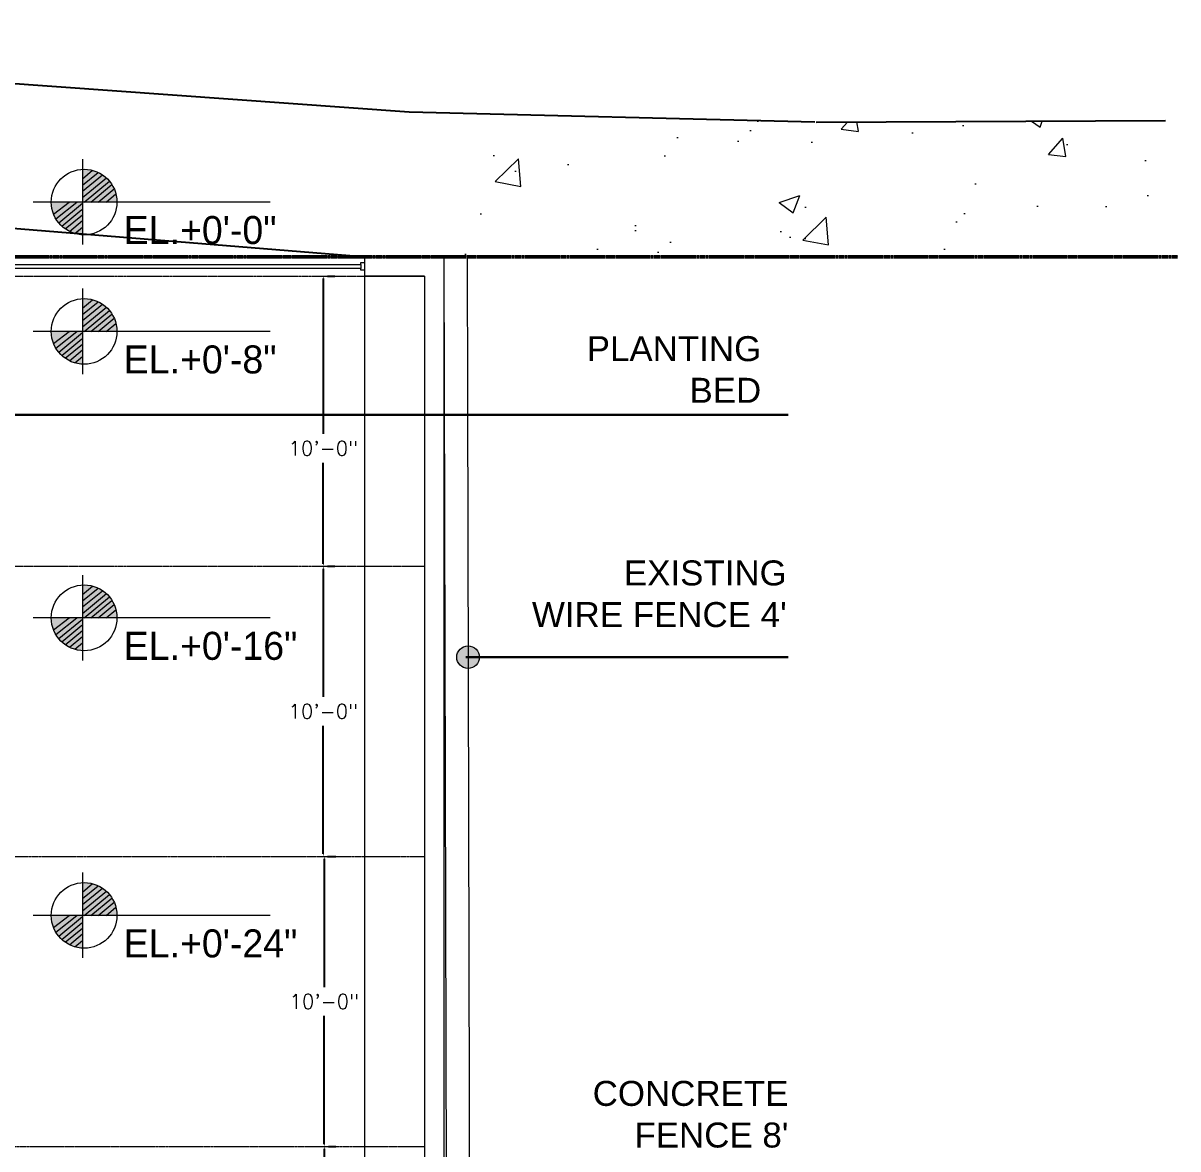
# Model space of a CAD drawing. Header units: inches. Extents: x 437 to 8681, y 26 to 3302.
# Drawn here: x 1949.4 to 2427.1, y 2381.2 to 2846.8 of the extents above; entities that cross this region are included whole.
import ezdxf

# ---------------------------------------------------------------- set-up
doc = ezdxf.new("R2010")
doc.units = ezdxf.units.IN
doc.header["$MEASUREMENT"] = 0
doc.linetypes.add('PHANTOM2', pattern=[1.25, 0.625, -0.125, 0.125, -0.125, 0.125, -0.125])
for name, color, linetype, lineweight in [('BOUNDARY', 150, 'Continuous', 53), ('FENCE', 1, 'FENCE_LINE', 9), ('HATCH', 254, 'Continuous', 0), ('PLANTA BLANCA', 7, 'Continuous', 0), ('R-W', 6, 'PHANTOM2', 50), ('TEXTURE', 8, 'Continuous', 0)]:
    doc.layers.add(name, color=color, linetype=linetype, lineweight=lineweight)
for name, color, linetype in [('DIMENSION', 1, 'Continuous'), ('SIDEWALK', 2, 'Continuous'), ('TEXT', 7, 'Continuous')]:
    doc.layers.add(name, color=color, linetype=linetype)
doc.styles.add('pierre', font='GOTHIC.TTF')
doc.styles.add('ROMANS', font='romans.shx')
doc.styles.get("Standard").update_dxf_attribs({"font": 'arial.ttf'})
doc.linetypes.add('FENCE_LINE', pattern='A,0.5,-0.1,["X",Standard,S=0.1,R=0,X=-0.1,Y=-0.05],-0.001', length=0.601)
doc.dimstyles.new('SMALLER DIM', dxfattribs={"dimscale": 64, "dimtxt": 0.09375, "dimasz": 0.015625, "dimexe": 0.075, "dimexo": 0.02625, "dimgap": 0.0375, "dimtad": 0, "dimtih": 1, "dimtoh": 1, "dimdec": 4, "dimzin": 3, "dimdsep": 46, "dimlunit": 4, "dimtxsty": 'ROMANS', "dimcen": 0.0375, "dimclrd": 256, "dimclre": 256, "dimclrt": 7, "dimadec": 0, "dimazin": 0, "dimtfac": 0.75, "dimtdec": 4, "dimtmove": 0, "dimatfit": 3, "dimfxl": 1, "dimfrac": 1, "dimtolj": 1, "dimtzin": 0, "dimlwd": -1, "dimlwe": -1, "dimarcsym": 1})

# ---------------------------------------------------------------- blocks, each defined once
blk = doc.blocks.new('*D64')
at = {"layer": 'DIMENSION', "transparency": 16777216}
for p, q in [((2073.57, 2621.19), (2073.57, 2568.16)), ((2075.25, 2622.19), (2078.37, 2622.19)), ((2073.57, 2503.19), (2073.57, 2556.22)), ((2075.25, 2502.19), (2078.37, 2502.19))]:
    blk.add_line(p, q, dxfattribs=at)
for points in [[(2073.41, 2621.19), (2073.74, 2621.19), (2073.57, 2622.19)], [(2073.41, 2503.19), (2073.74, 2503.19), (2073.57, 2502.19)]]:
    blk.add_solid(points, dxfattribs=at)
at = {"layer": 'DIMENSION', "color": 7, "transparency": 16777216, "insert": (2073.57, 2562.19), "char_height": 6, "attachment_point": 5, "style": 'ROMANS'}
blk.add_mtext('\\A1;10\'-0"', dxfattribs=at)
blk = doc.blocks.new('*D65')
at = {"layer": 'DIMENSION', "transparency": 16777216}
for p, q in [((2075.25, 2742.19), (2078.37, 2742.19)), ((2073.57, 2741.19), (2073.57, 2676.97)), ((2073.57, 2623.19), (2073.57, 2665.03)), ((2075.25, 2622.19), (2078.37, 2622.19))]:
    blk.add_line(p, q, dxfattribs=at)
for points in [[(2073.41, 2741.19), (2073.74, 2741.19), (2073.57, 2742.19)], [(2073.41, 2623.19), (2073.74, 2623.19), (2073.57, 2622.19)]]:
    blk.add_solid(points, dxfattribs=at)
at = {"layer": 'DIMENSION', "color": 7, "transparency": 16777216, "insert": (2073.57, 2671), "char_height": 6, "attachment_point": 5, "style": 'ROMANS'}
blk.add_mtext('\\A1;10\'-0"', dxfattribs=at)
blk = doc.blocks.new('*D82')
at = {"layer": 'DIMENSION', "transparency": 16777216}
for p, q in [((2073.98, 2501.19), (2073.98, 2448.16)), ((2075.25, 2502.19), (2078.78, 2502.19)), ((2073.98, 2383.19), (2073.98, 2436.22)), ((2075.66, 2382.19), (2078.78, 2382.19))]:
    blk.add_line(p, q, dxfattribs=at)
for points in [[(2073.82, 2501.19), (2074.15, 2501.19), (2073.98, 2502.19)], [(2073.82, 2383.19), (2074.15, 2383.19), (2073.98, 2382.19)]]:
    blk.add_solid(points, dxfattribs=at)
at = {"layer": 'DIMENSION', "color": 7, "transparency": 16777216, "insert": (2073.98, 2442.19), "char_height": 6, "attachment_point": 5, "style": 'ROMANS'}
blk.add_mtext('\\A1;10\'-0"', dxfattribs=at)
blk = doc.blocks.new('*D83')
at = {"layer": 'DIMENSION', "transparency": 16777216}
for p, q in [((2073.98, 2381.19), (2073.98, 2328.16)), ((2075.66, 2382.19), (2078.78, 2382.19)), ((2073.98, 2263.19), (2073.98, 2316.22)), ((2075.66, 2262.19), (2078.78, 2262.19))]:
    blk.add_line(p, q, dxfattribs=at)
for points in [[(2073.82, 2381.19), (2074.15, 2381.19), (2073.98, 2382.19)], [(2073.82, 2263.19), (2074.15, 2263.19), (2073.98, 2262.19)]]:
    blk.add_solid(points, dxfattribs=at)
at = {"layer": 'DIMENSION', "color": 7, "transparency": 16777216, "insert": (2073.98, 2322.19), "char_height": 6, "attachment_point": 5, "style": 'ROMANS'}
blk.add_mtext('\\A1;10\'-0"', dxfattribs=at)

msp = doc.modelspace()

# ---------------------------------------------------------------- hatches: boundary and pattern name
at = {"layer": 'HATCH'}
h = msp.add_hatch(dxfattribs=at)
h.set_pattern_fill('AR-CONC', color=256, scale=12, angle=-1.9162241, style=0)
h.set_pattern_definition([(48.0838, (-535.68, 293.624), (85.7713, -10.4041), [9, -99]), (353.0838, (-535.68, 293.62), (-13.6226, 90.7693), [7.2, -79.2]), (98.5352, (-528.53, 292.76), (72.1487, 80.3652), [7.6488, -84.137]), (44.268, (-534.88, 317.61), (127.3331, -24.1336), [13.5, -148.5]), (94.7194, (-524.27, 315.6), (116.0055, 113.0784), [11.4732, -126.2056]), (349.268, (-534.88, 317.61), (116.0054, 113.0785), [10.8, -118.8]), (19.0838, (-523.09, 311.21), (69.9732, -50.6824), [9, -99]), (324.0838, (-523.09, 311.21), (32.0912, 85.993), [7.2, -79.2]), (69.5352, (-517.255, 306.99), (102.0645, 35.3106), [7.6488, -84.137]), (35.5838, (-535.682, 293.624), (2.79413, 39.87613), [0, -78.24, 0, -80.4, 0, -79.5]), (5.5838, (-535.68, 293.624), (33.1333, 46.24735), [0, -45.84, 0, -76.44, 0, -30.3]), (325.5838, (-562.427, 294.518), (63.93237, -4.84708), [0, -30, 0, -93.6, 0, -124.2]), (315.5838, (-574.42, 294.92), (70.3449, 9.6658), [0, -39, 0, -62.16, 0, -88.2])])
h.paths.add_polyline_path([(754.49572, 2846.84473), (754.49572, 2786.83026), (1513.22379, 2770.16356), (1625.15055, 2787.67083), (1941.6816, 2762.13233), (1941.58643, 2762.36414), (1941.49122, 2762.59594), (1941.39596, 2762.82772), (1941.30065, 2763.05948), (1941.2053, 2763.29123), (1941.10991, 2763.52296), (1941.01447, 2763.75467), (1940.91899, 2763.98637), (1940.82347, 2764.21805), (1940.7279, 2764.44972), (1940.63228, 2764.68137), (1940.53663, 2764.913), (1940.44093, 2765.14462), (1940.34518, 2765.37623), (1940.2494, 2765.60782), (1940.15356, 2765.83939), (1940.05769, 2766.07095), (1939.96177, 2766.30249), (1939.86581, 2766.53402), (1939.76981, 2766.76554), (1939.67376, 2766.99704), (1939.57768, 2767.22852), (1939.48155, 2767.46), (1939.38537, 2767.69145), (1939.28916, 2767.9229), (1939.1929, 2768.15433), (1939.0966, 2768.38575), (1939.00026, 2768.61715), (1938.90387, 2768.84854), (1938.80745, 2769.07992), (1938.71098, 2769.31129), (1938.61447, 2769.54264), (1938.51792, 2769.77398), (1938.42133, 2770.00531), (1938.32469, 2770.23663), (1938.22802, 2770.46793), (1938.1313, 2770.69922), (1938.03455, 2770.9305), (1937.93775, 2771.16177), (1937.84091, 2771.39303), (1937.74404, 2771.62427), (1937.64712, 2771.85551), (1937.55016, 2772.08673), (1937.45316, 2772.31794), (1937.35612, 2772.54915), (1937.25904, 2772.78034), (1937.16192, 2773.01152), (1937.06476, 2773.24269), (1936.96756, 2773.47385), (1936.87032, 2773.705), (1936.77304, 2773.93614), (1936.67572, 2774.16727), (1936.57837, 2774.39839), (1936.48097, 2774.6295), (1936.38354, 2774.86061), (1936.28606, 2775.0917), (1936.18855, 2775.32278), (1936.091, 2775.55386), (1935.99341, 2775.78493), (1935.89578, 2776.01598), (1935.79811, 2776.24703), (1935.7004, 2776.47808), (1935.60266, 2776.70911), (1935.50488, 2776.94014), (1935.40706, 2777.17115), (1935.3092, 2777.40216), (1935.2113, 2777.63317), (1935.11337, 2777.86416), (1935.0154, 2778.09515), (1934.91739, 2778.32613), (1934.81934, 2778.55711), (1934.72126, 2778.78807), (1934.62314, 2779.01903), (1934.52498, 2779.24999), (1934.42679, 2779.48094), (1934.32856, 2779.71188), (1934.23029, 2779.94281), (1934.13199, 2780.17374), (1934.03364, 2780.40467), (1933.93527, 2780.63559), (1933.83685, 2780.8665), (1933.7384, 2781.09741), (1933.63992, 2781.32831), (1933.5414, 2781.55921), (1933.44284, 2781.7901), (1933.34425, 2782.02099), (1933.24562, 2782.25188), (1933.14695, 2782.48275), (1933.04825, 2782.71363), (1932.94952, 2782.9445), (1932.85075, 2783.17537), (1932.75194, 2783.40623), (1932.6531, 2783.63709), (1932.55423, 2783.86795), (1932.45532, 2784.0988), (1932.35638, 2784.32965), (1932.2574, 2784.5605), (1932.15838, 2784.79134), (1932.05934, 2785.02218), (1931.96025, 2785.25302), (1931.86114, 2785.48386), (1931.76199, 2785.71469), (1931.6628, 2785.94552), (1931.56359, 2786.17635), (1931.46434, 2786.40718), (1931.36505, 2786.638), (1931.26573, 2786.86883), (1931.16638, 2787.09965), (1931.067, 2787.33047), (1930.96758, 2787.56129), (1930.86813, 2787.79211), (1930.76865, 2788.02293), (1930.66913, 2788.25375), (1930.56958, 2788.48456), (1930.47, 2788.71538), (1930.37038, 2788.9462), (1930.27074, 2789.17701), (1930.17106, 2789.40783), (1930.07135, 2789.63865), (1929.9716, 2789.86946), (1929.87183, 2790.10028), (1929.77202, 2790.3311), (1929.67218, 2790.56192), (1929.57231, 2790.79274), (1929.47241, 2791.02356), (1929.37248, 2791.25438), (1929.27252, 2791.4852), (1929.17252, 2791.71603), (1929.07249, 2791.94685), (1928.97244, 2792.17768), (1928.87235, 2792.40851), (1928.77223, 2792.63935), (1928.67208, 2792.87018), (1928.5719, 2793.10102), (1928.47169, 2793.33186), (1928.37145, 2793.5627), (1928.27118, 2793.79355), (1928.17088, 2794.02439), (1928.07055, 2794.25524), (1927.97019, 2794.4861), (1927.8698, 2794.71696), (1927.76938, 2794.94782), (1927.66893, 2795.17868), (1927.56845, 2795.40955), (1927.46794, 2795.64043), (1927.3674, 2795.8713), (1927.26684, 2796.10219), (1927.16624, 2796.33307), (1927.06562, 2796.56396), (1926.96496, 2796.79486), (1926.86428, 2797.02576), (1926.76357, 2797.25667), (1926.66283, 2797.48758), (1926.56206, 2797.71849), (1926.46127, 2797.94941), (1926.36044, 2798.18034), (1926.25959, 2798.41127), (1926.15871, 2798.64221), (1926.0578, 2798.87316), (1925.95687, 2799.10411), (1925.85591, 2799.33507), (1925.75492, 2799.56603), (1925.6539, 2799.797), (1925.55285, 2800.02798), (1925.45178, 2800.25897), (1925.35068, 2800.48996), (1925.24956, 2800.72096), (1925.14841, 2800.95197), (1925.04723, 2801.18298), (1924.94602, 2801.414), (1924.84479, 2801.64503), (1924.74353, 2801.87607), (1924.64224, 2802.10712), (1924.54093, 2802.33817), (1924.43959, 2802.56923), (1924.33823, 2802.8003), (1924.23684, 2803.03138), (1924.13543, 2803.26247), (1924.03399, 2803.49357), (1923.93252, 2803.72468), (1923.83103, 2803.9558), (1923.72951, 2804.18692), (1923.62797, 2804.41806), (1923.5264, 2804.6492), (1923.42481, 2804.88036), (1923.32319, 2805.11153), (1923.22155, 2805.3427), (1923.11989, 2805.57389), (1923.0182, 2805.80508), (1922.91648, 2806.03629), (1922.81474, 2806.26751), (1922.71298, 2806.49874), (1922.61119, 2806.72998), (1922.50938, 2806.96123), (1922.40754, 2807.19249), (1922.30568, 2807.42377), (1922.2038, 2807.65506), (1922.10189, 2807.88635), (1921.99996, 2808.11766), (1921.89801, 2808.34899), (1921.79603, 2808.58032), (1921.69403, 2808.81167), (1921.59201, 2809.04303), (1921.48996, 2809.2744), (1921.38789, 2809.50579), (1921.2858, 2809.73719), (1921.18369, 2809.9686), (1921.08155, 2810.20002), (1920.97939, 2810.43146), (1920.87721, 2810.66291), (1920.77501, 2810.89438), (1920.67278, 2811.12586), (1920.57053, 2811.35735), (1920.46827, 2811.58886), (1920.36597, 2811.82038), (1920.26366, 2812.05192), (1920.16133, 2812.28347), (1920.05897, 2812.51504), (1919.9566, 2812.74662), (1919.8542, 2812.97822), (1919.75178, 2813.20983), (1919.64934, 2813.44146), (1919.54688, 2813.6731), (1919.4444, 2813.90476), (1919.3419, 2814.13643), (1919.23937, 2814.36812), (1919.13683, 2814.59983), (1919.03427, 2814.83155), (1918.93168, 2815.06329), (1918.82908, 2815.29505), (1918.72646, 2815.52682), (1918.62381, 2815.75861), (1918.52115, 2815.99041), (1918.41847, 2816.22224), (1918.31576, 2816.45408), (1918.21304, 2816.68594), (1918.1103, 2816.91781), (1918.00754, 2817.14971), (1917.90476, 2817.38162), (1917.80196, 2817.61355), (1917.69914, 2817.8455), (1917.59631, 2818.07746), (1917.49345, 2818.30945), (1917.39058, 2818.54145), (1917.28769, 2818.77347), (1917.18478, 2819.00551), (1917.08185, 2819.23758), (1916.9789, 2819.46966), (1916.87594, 2819.70175), (1916.77295, 2819.93387), (1916.66995, 2820.16601), (1916.56693, 2820.39817), (1916.4639, 2820.63035), (1916.36085, 2820.86255), (1916.25777, 2821.09476), (1916.15469, 2821.327), (1615.19802, 2845.47995), (1489.17568, 2830.70629)])
h.paths.add_polyline_path([(2421.99572, 2750.19091), (2421.99572, 2806.53673), (2276.7696, 2805.86645), (2109.03576, 2809.99908), (2109.00097, 2809.76507), (2108.96645, 2809.53107), (2108.93219, 2809.29707), (2108.8982, 2809.06308), (2108.86448, 2808.8291), (2108.83102, 2808.59512), (2108.79782, 2808.36115), (2108.76488, 2808.12719), (2108.7322, 2807.89323), (2108.69978, 2807.65927), (2108.66762, 2807.42533), (2108.63572, 2807.19138), (2108.60408, 2806.95745), (2108.57269, 2806.72352), (2108.54155, 2806.48959), (2108.51067, 2806.25568), (2108.48003, 2806.02176), (2108.44965, 2805.78785), (2108.41952, 2805.55395), (2108.38964, 2805.32006), (2108.36001, 2805.08616), (2108.33063, 2804.85228), (2108.30149, 2804.6184), (2108.27259, 2804.38452), (2108.24394, 2804.15065), (2108.21553, 2803.91679), (2108.18736, 2803.68293), (2108.15944, 2803.44907), (2108.13175, 2803.21522), (2108.1043, 2802.98138), (2108.07709, 2802.74754), (2108.05012, 2802.51371), (2108.02338, 2802.27988), (2107.99688, 2802.04605), (2107.97061, 2801.81224), (2107.94457, 2801.57842), (2107.91876, 2801.34461), (2107.89318, 2801.11081), (2107.86784, 2800.87701), (2107.84272, 2800.64321), (2107.81782, 2800.40942), (2107.79316, 2800.17564), (2107.76872, 2799.94186), (2107.7445, 2799.70808), (2107.72051, 2799.47431), (2107.69673, 2799.24054), (2107.67318, 2799.00678), (2107.64985, 2798.77302), (2107.62674, 2798.53927), (2107.60384, 2798.30552), (2107.58117, 2798.07177), (2107.5587, 2797.83803), (2107.53645, 2797.60429), (2107.51442, 2797.37056), (2107.4926, 2797.13683), (2107.47099, 2796.90311), (2107.44959, 2796.66939), (2107.4284, 2796.43567), (2107.40742, 2796.20196), (2107.38664, 2795.96825), (2107.36607, 2795.73455), (2107.34571, 2795.50085), (2107.32555, 2795.26715), (2107.3056, 2795.03346), (2107.28584, 2794.79977), (2107.26629, 2794.56608), (2107.24694, 2794.3324), (2107.22778, 2794.09873), (2107.20883, 2793.86505), (2107.19007, 2793.63138), (2107.17151, 2793.39772), (2107.15314, 2793.16405), (2107.13496, 2792.93039), (2107.11698, 2792.69674), (2107.09919, 2792.46308), (2107.08159, 2792.22943), (2107.06418, 2791.99579), (2107.04696, 2791.76215), (2107.02993, 2791.52851), (2107.01308, 2791.29487), (2106.99642, 2791.06124), (2106.97994, 2790.82761), (2106.96365, 2790.59398), (2106.94754, 2790.36036), (2106.93161, 2790.12674), (2106.91586, 2789.89312), (2106.90029, 2789.65951), (2106.88489, 2789.42589), (2106.86968, 2789.19229), (2106.85464, 2788.95868), (2106.83977, 2788.72508), (2106.82508, 2788.49148), (2106.81057, 2788.25788), (2106.79622, 2788.02428), (2106.78204, 2787.79069), (2106.76804, 2787.5571), (2106.7542, 2787.32352), (2106.74053, 2787.08993), (2106.72703, 2786.85635), (2106.7137, 2786.62277), (2106.70052, 2786.3892), (2106.68752, 2786.15562), (2106.67467, 2785.92205), (2106.66199, 2785.68848), (2106.64946, 2785.45491), (2106.6371, 2785.22135), (2106.62489, 2784.98779), (2106.61284, 2784.75422), (2106.60095, 2784.52067), (2106.58921, 2784.28711), (2106.57763, 2784.05356), (2106.5662, 2783.82), (2106.55492, 2783.58645), (2106.5438, 2783.35291), (2106.53282, 2783.11936), (2106.52199, 2782.88582), (2106.51131, 2782.65227), (2106.50078, 2782.41873), (2106.49039, 2782.18519), (2106.48015, 2781.95166), (2106.47005, 2781.71812), (2106.46009, 2781.48459), (2106.45028, 2781.25106), (2106.44061, 2781.01753), (2106.43107, 2780.784), (2106.42168, 2780.55047), (2106.41242, 2780.31694), (2106.4033, 2780.08342), (2106.39431, 2779.8499), (2106.38546, 2779.61637), (2106.37674, 2779.38285), (2106.36815, 2779.14934), (2106.3597, 2778.91582), (2106.35137, 2778.6823), (2106.34318, 2778.44879), (2106.33511, 2778.21527), (2106.32717, 2777.98176), (2106.31935, 2777.74825), (2106.31166, 2777.51474), (2106.3041, 2777.28123), (2106.29666, 2777.04772), (2106.28934, 2776.81421), (2106.28214, 2776.5807), (2106.27506, 2776.3472), (2106.26809, 2776.11369), (2106.26125, 2775.88019), (2106.25452, 2775.64668), (2106.24791, 2775.41318), (2106.24141, 2775.17968), (2106.23503, 2774.94617), (2106.22876, 2774.71267), (2106.2226, 2774.47917), (2106.21655, 2774.24567), (2106.21061, 2774.01217), (2106.20478, 2773.77867), (2106.19905, 2773.54517), (2106.19344, 2773.31167), (2106.18792, 2773.07818), (2106.18251, 2772.84468), (2106.17721, 2772.61118), (2106.17201, 2772.37768), (2106.1669, 2772.14419), (2106.1619, 2771.91069), (2106.157, 2771.67719), (2106.15219, 2771.4437), (2106.14748, 2771.2102), (2106.14287, 2770.9767), (2106.13835, 2770.7432), (2106.13393, 2770.50971), (2106.12959, 2770.27621), (2106.12535, 2770.04271), (2106.1212, 2769.80921), (2106.11714, 2769.57572), (2106.11317, 2769.34222), (2106.10929, 2769.10872), (2106.10549, 2768.87522), (2106.10178, 2768.64172), (2106.09815, 2768.40822), (2106.0946, 2768.17472), (2106.09114, 2767.94122), (2106.08776, 2767.70772), (2106.08446, 2767.47422), (2106.08124, 2767.24072), (2106.07809, 2767.00722), (2106.07502, 2766.77371), (2106.07203, 2766.54021), (2106.06912, 2766.3067), (2106.06627, 2766.0732), (2106.06351, 2765.83969), (2106.06081, 2765.60618), (2106.05818, 2765.37267), (2106.05562, 2765.13917), (2106.05314, 2764.90566), (2106.05071, 2764.67214), (2106.04836, 2764.43863), (2106.04607, 2764.20512), (2106.04385, 2763.9716), (2106.04169, 2763.73809), (2106.03959, 2763.50457), (2106.03755, 2763.27105), (2106.03558, 2763.03753), (2106.03366, 2762.80401), (2106.0318, 2762.57049), (2106.03, 2762.33697), (2106.02825, 2762.10344), (2106.02656, 2761.86992), (2106.02493, 2761.63639), (2106.02335, 2761.40286), (2106.02182, 2761.16933), (2106.02034, 2760.9358), (2106.01891, 2760.70226), (2106.01752, 2760.46873), (2106.01619, 2760.23519), (2106.0149, 2760.00165), (2106.01366, 2759.76811), (2106.01247, 2759.53456), (2106.01132, 2759.30102), (2106.01021, 2759.06747), (2106.00914, 2758.83392), (2106.00811, 2758.60037), (2106.00712, 2758.36682), (2106.00617, 2758.13327), (2106.00526, 2757.89971), (2106.00439, 2757.66615), (2106.00354, 2757.43259), (2106.00274, 2757.19902), (2106.00197, 2756.96546), (2106.00123, 2756.73189), (2106.00052, 2756.49832), (2105.99984, 2756.26475), (2105.99919, 2756.03117), (2105.99856, 2755.7976), (2105.99797, 2755.56402), (2105.9974, 2755.33043), (2105.99686, 2755.09685), (2105.99634, 2754.86326), (2105.99584, 2754.62967), (2105.99536, 2754.39608), (2105.99491, 2754.16248), (2105.99447, 2753.92888), (2105.99406, 2753.69528), (2105.99366, 2753.46168), (2105.99327, 2753.22807), (2105.99291, 2752.99446), (2105.99256, 2752.76085), (2105.99222, 2752.52723), (2105.99189, 2752.29362), (2105.99157, 2752.05999), (2105.99127, 2751.82637), (2105.99097, 2751.59274), (2105.99069, 2751.35911), (2105.99041, 2751.12548), (2105.99014, 2750.89184), (2105.98988, 2750.6582), (2105.98963, 2750.42456), (2105.98938, 2750.19091)])
at = {"layer": 'PLANTA BLANCA'}
h = msp.add_hatch(color=256, dxfattribs=at)
h.dxf.hatch_style = 1
h.set_gradient(color1=(255, 255, 0), color2=(51, 51, 51), tint=1, name='INVSPHERICAL')
h.paths.add_polyline_path([(1978.1543, 2785.95649, 0.078232094), (1973.95264, 2786.40378), (1973.95264, 2782.48478)])
h.paths.add_polyline_path([(1980.46802, 2785.10383, 0.045470466), (1978.1543, 2785.95649), (1973.95264, 2782.48478), (1973.95264, 2779.80803)])
h.paths.add_polyline_path([(1982.29865, 2784.05142, 0.038916468), (1980.46802, 2785.10383), (1973.95264, 2779.80803), (1973.95264, 2777.31897)])
h.paths.add_polyline_path([(1983.82586, 2782.83801, 0.035941059), (1982.29865, 2784.05142), (1973.95264, 2777.31897), (1973.95264, 2774.69464)])
h.paths.add_polyline_path([(1985.10571, 2781.48888, 0.034260986), (1983.82586, 2782.83801), (1973.95264, 2774.69464), (1973.95264, 2772.83543), (1974.63286, 2772.83543)])
h.paths.add_polyline_path([(1986.16148, 2780.02247, 0.033288242), (1985.10571, 2781.48888), (1974.63286, 2772.83543), (1977.4754, 2772.83543)])
h.paths.add_polyline_path([(1987.05981, 2778.32484, 0.035388566), (1986.16148, 2780.02247), (1977.4754, 2772.83543), (1980.41624, 2772.83543)])
h.paths.add_polyline_path([(1987.80356, 2776.16638, 0.042086467), (1987.05981, 2778.32484), (1980.41624, 2772.83543), (1983.77227, 2772.83543)])
h.paths.add_polyline_path([(1987.80356, 2776.16638), (1983.77227, 2772.83543), (1988.21824, 2772.83543, 0.062007274)])
h.paths.add_polyline_path([(1973.95264, 2765.16055), (1968.54356, 2760.69116, 0.104044842), (1973.95264, 2759.26708)])
h.paths.add_polyline_path([(1973.95264, 2765.16055), (1973.95264, 2767.5995), (1966.83542, 2761.71056, 0.036654675), (1968.54356, 2760.69116)])
h.paths.add_polyline_path([(1973.95264, 2767.5995), (1973.95264, 2772.34522), (1964.12284, 2764.22717, 0.068410003), (1966.83542, 2761.71056)])
h.paths.add_polyline_path([(1973.95264, 2772.34522), (1973.95264, 2772.83543), (1971.56472, 2772.83543), (1962.9563, 2765.89131, 0.037450709), (1964.12284, 2764.22717)])
h.paths.add_polyline_path([(1971.56472, 2772.83543), (1968.43444, 2772.83543), (1961.99757, 2767.84421, 0.040099071), (1962.9563, 2765.89131)])
h.paths.add_polyline_path([(1968.43444, 2772.83543), (1965.09944, 2772.83543), (1961.39649, 2769.77578, 0.037277976), (1961.99757, 2767.84421)])
h.paths.add_polyline_path([(1965.09944, 2772.83543), (1961.04747, 2772.83543, 0.056852424), (1961.39649, 2769.77578)])
h = msp.add_hatch(color=256, dxfattribs=at)
h.dxf.hatch_style = 1
h.set_gradient(color1=(255, 255, 0), color2=(51, 51, 51), tint=1, name='INVSPHERICAL')
h.paths.add_polyline_path([(1978.1543, 2732.44626, 0.078232094), (1973.95264, 2732.89355), (1973.95264, 2728.97455)])
h.paths.add_polyline_path([(1980.46802, 2731.5936, 0.045470466), (1978.1543, 2732.44626), (1973.95264, 2728.97455), (1973.95264, 2726.29779)])
h.paths.add_polyline_path([(1982.29865, 2730.54119, 0.038916468), (1980.46802, 2731.5936), (1973.95264, 2726.29779), (1973.95264, 2723.80874)])
h.paths.add_polyline_path([(1983.82586, 2729.32777, 0.035941059), (1982.29865, 2730.54119), (1973.95264, 2723.80874), (1973.95264, 2721.18441)])
h.paths.add_polyline_path([(1985.10571, 2727.97865, 0.034260986), (1983.82586, 2729.32777), (1973.95264, 2721.18441), (1973.95264, 2719.3252), (1974.63286, 2719.3252)])
h.paths.add_polyline_path([(1986.16148, 2726.51224, 0.033288242), (1985.10571, 2727.97865), (1974.63286, 2719.3252), (1977.4754, 2719.3252)])
h.paths.add_polyline_path([(1987.05981, 2724.81461, 0.035388566), (1986.16148, 2726.51224), (1977.4754, 2719.3252), (1980.41624, 2719.3252)])
h.paths.add_polyline_path([(1987.80356, 2722.65615, 0.042086467), (1987.05981, 2724.81461), (1980.41624, 2719.3252), (1983.77227, 2719.3252)])
h.paths.add_polyline_path([(1987.80356, 2722.65615), (1983.77227, 2719.3252), (1988.21824, 2719.3252, 0.062007274)])
h.paths.add_polyline_path([(1973.95264, 2711.65032), (1968.54356, 2707.18093, 0.104044842), (1973.95264, 2705.75685)])
h.paths.add_polyline_path([(1973.95264, 2711.65032), (1973.95264, 2714.08926), (1966.83542, 2708.20033, 0.036654675), (1968.54356, 2707.18093)])
h.paths.add_polyline_path([(1973.95264, 2714.08926), (1973.95264, 2718.83499), (1964.12284, 2710.71693, 0.068410003), (1966.83542, 2708.20033)])
h.paths.add_polyline_path([(1973.95264, 2718.83499), (1973.95264, 2719.3252), (1971.56472, 2719.3252), (1962.9563, 2712.38107, 0.037450709), (1964.12284, 2710.71693)])
h.paths.add_polyline_path([(1971.56472, 2719.3252), (1968.43444, 2719.3252), (1961.99757, 2714.33398, 0.040099071), (1962.9563, 2712.38107)])
h.paths.add_polyline_path([(1968.43444, 2719.3252), (1965.09944, 2719.3252), (1961.39649, 2716.26555, 0.037277976), (1961.99757, 2714.33398)])
h.paths.add_polyline_path([(1965.09944, 2719.3252), (1961.04747, 2719.3252, 0.056852424), (1961.39649, 2716.26555)])
h = msp.add_hatch(color=256, dxfattribs=at)
h.dxf.hatch_style = 1
h.set_gradient(color1=(255, 255, 0), color2=(51, 51, 51), tint=1, name='INVSPHERICAL')
h.paths.add_polyline_path([(1978.1543, 2613.98619, 0.078232094), (1973.95264, 2614.43348), (1973.95264, 2610.51448)])
h.paths.add_polyline_path([(1980.46802, 2613.13353, 0.045470466), (1978.1543, 2613.98619), (1973.95264, 2610.51448), (1973.95264, 2607.83773)])
h.paths.add_polyline_path([(1982.29865, 2612.08112, 0.038916468), (1980.46802, 2613.13353), (1973.95264, 2607.83773), (1973.95264, 2605.34867)])
h.paths.add_polyline_path([(1983.82586, 2610.86771, 0.035941059), (1982.29865, 2612.08112), (1973.95264, 2605.34867), (1973.95264, 2602.72434)])
h.paths.add_polyline_path([(1985.10571, 2609.51858, 0.034260986), (1983.82586, 2610.86771), (1973.95264, 2602.72434), (1973.95264, 2600.86513), (1974.63286, 2600.86513)])
h.paths.add_polyline_path([(1986.16148, 2608.05217, 0.033288242), (1985.10571, 2609.51858), (1974.63286, 2600.86513), (1977.4754, 2600.86513)])
h.paths.add_polyline_path([(1987.05981, 2606.35454, 0.035388566), (1986.16148, 2608.05217), (1977.4754, 2600.86513), (1980.41624, 2600.86513)])
h.paths.add_polyline_path([(1987.80356, 2604.19608, 0.042086467), (1987.05981, 2606.35454), (1980.41624, 2600.86513), (1983.77227, 2600.86513)])
h.paths.add_polyline_path([(1987.80356, 2604.19608), (1983.77227, 2600.86513), (1988.21824, 2600.86513, 0.062007274)])
h.paths.add_polyline_path([(1973.95264, 2593.19025), (1968.54356, 2588.72086, 0.104044842), (1973.95264, 2587.29678)])
h.paths.add_polyline_path([(1973.95264, 2593.19025), (1973.95264, 2595.6292), (1966.83542, 2589.74026, 0.036654675), (1968.54356, 2588.72086)])
h.paths.add_polyline_path([(1973.95264, 2595.6292), (1973.95264, 2600.37493), (1964.12284, 2592.25687, 0.068410003), (1966.83542, 2589.74026)])
h.paths.add_polyline_path([(1973.95264, 2600.37493), (1973.95264, 2600.86513), (1971.56472, 2600.86513), (1962.9563, 2593.92101, 0.037450709), (1964.12284, 2592.25687)])
h.paths.add_polyline_path([(1971.56472, 2600.86513), (1968.43444, 2600.86513), (1961.99757, 2595.87391, 0.040099071), (1962.9563, 2593.92101)])
h.paths.add_polyline_path([(1968.43444, 2600.86513), (1965.09944, 2600.86513), (1961.39649, 2597.80548, 0.037277976), (1961.99757, 2595.87391)])
h.paths.add_polyline_path([(1965.09944, 2600.86513), (1961.04747, 2600.86513, 0.056852424), (1961.39649, 2597.80548)])
h = msp.add_hatch(color=256, dxfattribs=at)
h.dxf.hatch_style = 1
h.set_gradient(color1=(255, 255, 0), color2=(51, 51, 51), tint=1, name='INVSPHERICAL')
h.paths.add_polyline_path([(1978.1543, 2490.91782, 0.078232094), (1973.95264, 2491.36511), (1973.95264, 2487.4461)])
h.paths.add_polyline_path([(1980.46802, 2490.06516, 0.045470466), (1978.1543, 2490.91782), (1973.95264, 2487.4461), (1973.95264, 2484.76935)])
h.paths.add_polyline_path([(1982.29865, 2489.01274, 0.038916468), (1980.46802, 2490.06516), (1973.95264, 2484.76935), (1973.95264, 2482.2803)])
h.paths.add_polyline_path([(1983.82586, 2487.79933, 0.035941059), (1982.29865, 2489.01274), (1973.95264, 2482.2803), (1973.95264, 2479.65597)])
h.paths.add_polyline_path([(1985.10571, 2486.4502, 0.034260986), (1983.82586, 2487.79933), (1973.95264, 2479.65597), (1973.95264, 2477.79676), (1974.63286, 2477.79676)])
h.paths.add_polyline_path([(1986.16148, 2484.9838, 0.033288242), (1985.10571, 2486.4502), (1974.63286, 2477.79676), (1977.4754, 2477.79676)])
h.paths.add_polyline_path([(1987.05981, 2483.28616, 0.035388566), (1986.16148, 2484.9838), (1977.4754, 2477.79676), (1980.41624, 2477.79676)])
h.paths.add_polyline_path([(1987.80356, 2481.12771, 0.042086467), (1987.05981, 2483.28616), (1980.41624, 2477.79676), (1983.77227, 2477.79676)])
h.paths.add_polyline_path([(1987.80356, 2481.12771), (1983.77227, 2477.79676), (1988.21824, 2477.79676, 0.062007274)])
h.paths.add_polyline_path([(1973.95264, 2470.12187), (1968.54356, 2465.65249, 0.104044842), (1973.95264, 2464.22841)])
h.paths.add_polyline_path([(1973.95264, 2470.12187), (1973.95264, 2472.56082), (1966.83542, 2466.67189, 0.036654675), (1968.54356, 2465.65249)])
h.paths.add_polyline_path([(1973.95264, 2472.56082), (1973.95264, 2477.30655), (1964.12284, 2469.18849, 0.068410003), (1966.83542, 2466.67189)])
h.paths.add_polyline_path([(1973.95264, 2477.30655), (1973.95264, 2477.79676), (1971.56472, 2477.79676), (1962.9563, 2470.85263, 0.037450709), (1964.12284, 2469.18849)])
h.paths.add_polyline_path([(1971.56472, 2477.79676), (1968.43444, 2477.79676), (1961.99757, 2472.80553, 0.040099071), (1962.9563, 2470.85263)])
h.paths.add_polyline_path([(1968.43444, 2477.79676), (1965.09944, 2477.79676), (1961.39649, 2474.7371, 0.037277976), (1961.99757, 2472.80553)])
h.paths.add_polyline_path([(1965.09944, 2477.79676), (1961.04747, 2477.79676, 0.056852424), (1961.39649, 2474.7371)])
at = {"layer": 'TEXTURE', "transparency": 33554687}
h = msp.add_hatch(color=0, dxfattribs=at)
h.dxf.hatch_style = 1
edge = h.paths.add_edge_path()
edge.add_arc((2133.44403, 2584.62355), 4.66656, 0, 360)

# ---------------------------------------------------------------- linework, layer by layer
at = {"layer": 'BOUNDARY', "lineweight": 0}
for p, q in [((1574.3876, 2750.1909), (2123.47196, 2750.1909)), ((2123.47196, 2750.1909), (2128.57404, 589.25098))]:
    msp.add_line(p, q, dxfattribs=at)
at = {"layer": 'FENCE', "color": 0, "ltscale": 2}
msp.add_lwpolyline([(2133.05307, 2750.21358), (2136.3346, 1360.35008), (2117.53746, 1328.84648), (2120.16618, 1206.52781), (2122.87043, 590.92737), (1684.45731, 588.59185), (1690.80501, 476.12355)], dxfattribs=at)
at = {"layer": 'PLANTA BLANCA'}
for p, q in [((1973.95264, 2790.53084), (1973.95264, 2755.21108)), ((1973.95264, 2790.53084), (1973.95264, 2755.21108)), ((1973.95264, 2782.48478), (1978.1543, 2785.95649)), ((1973.95264, 2782.48478), (1978.1543, 2785.95649)), ((1973.95264, 2779.80803), (1980.46802, 2785.10383)), ((1973.95264, 2779.80803), (1980.46802, 2785.10383)), ((1973.95264, 2777.31897), (1982.29865, 2784.05142)), ((1973.95264, 2777.31897), (1982.29865, 2784.05142)), ((1973.95264, 2774.69464), (1983.82586, 2782.83801)), ((1973.95264, 2774.69464), (1983.82586, 2782.83801)), ((1974.63286, 2772.83543), (1985.10571, 2781.48888)), ((1974.63286, 2772.83543), (1985.10571, 2781.48888)), ((1977.4754, 2772.83543), (1986.16148, 2780.02247)), ((1977.4754, 2772.83543), (1986.16148, 2780.02247)), ((1980.41624, 2772.83543), (1987.05981, 2778.32484)), ((1980.41624, 2772.83543), (1987.05981, 2778.32484)), ((1983.77227, 2772.83543), (1987.80356, 2776.16638)), ((1983.77227, 2772.83543), (1987.80356, 2776.16638)), ((2051.59271, 2772.83543), (1953.55264, 2772.83543)), ((1961.99757, 2767.84421), (1968.43444, 2772.83543)), ((1961.99757, 2767.84421), (1968.43444, 2772.83543)), ((1962.9563, 2765.89131), (1971.56472, 2772.83543)), ((1962.9563, 2765.89131), (1971.56472, 2772.83543)), ((1964.12284, 2764.22717), (1973.95264, 2772.34522)), ((1964.12284, 2764.22717), (1973.95264, 2772.34522)), ((1965.39843, 2762.87109), (1973.72693, 2769.75271)), ((1965.39843, 2762.87109), (1973.72693, 2769.75271)), ((1966.83542, 2761.71056), (1973.95264, 2767.5995)), ((1966.83542, 2761.71056), (1973.95264, 2767.5995)), ((1968.54356, 2760.69116), (1973.95264, 2765.16055)), ((1968.54356, 2760.69116), (1973.95264, 2765.16055)), ((1970.80087, 2759.873), (1973.95264, 2762.42697)), ((1970.80087, 2759.873), (1973.95264, 2762.42697)), ((1876.54939, 2746.97831), (2089.04939, 2746.97831)), ((2089.04939, 2747.76571), (2090.79939, 2747.76571)), ((2089.04939, 2746.97831), (2089.04939, 2747.76571)), ((2089.04939, 2746.97831), (2089.04939, 2745.40351)), ((2090.79939, 2742.19091), (2090.79939, 2750.19091)), ((2090.79939, 2750.19091), (2123.47196, 2750.19091)), ((2089.04939, 2745.40351), (1876.54939, 2745.40351)), ((2089.04939, 2744.61611), (2089.04939, 2745.40351)), ((2090.79939, 2744.61611), (2089.04939, 2744.61611)), ((2115.47196, 2742.19091), (2090.79939, 2742.19091)), ((2115.47196, 2742.19091), (2115.47196, 598.21582)), ((1973.95264, 2737.0206), (1973.95264, 2701.70085)), ((1973.95264, 2737.0206), (1973.95264, 2701.70085)), ((1973.95264, 2728.97455), (1978.1543, 2732.44626)), ((1973.95264, 2728.97455), (1978.1543, 2732.44626)), ((1973.95264, 2726.29779), (1980.46802, 2731.5936)), ((1973.95264, 2726.29779), (1980.46802, 2731.5936)), ((1973.95264, 2723.80874), (1982.29865, 2730.54119)), ((1973.95264, 2723.80874), (1982.29865, 2730.54119)), ((1973.95264, 2721.18441), (1983.82586, 2729.32777)), ((1973.95264, 2721.18441), (1983.82586, 2729.32777)), ((1974.63286, 2719.3252), (1985.10571, 2727.97865)), ((1974.63286, 2719.3252), (1985.10571, 2727.97865)), ((1977.4754, 2719.3252), (1986.16148, 2726.51224)), ((1977.4754, 2719.3252), (1986.16148, 2726.51224)), ((1980.41624, 2719.3252), (1987.05981, 2724.81461)), ((1980.41624, 2719.3252), (1987.05981, 2724.81461)), ((2051.59271, 2719.3252), (1953.55264, 2719.3252)), ((1961.99757, 2714.33398), (1968.43444, 2719.3252)), ((1961.99757, 2714.33398), (1968.43444, 2719.3252)), ((1962.9563, 2712.38107), (1971.56472, 2719.3252)), ((1962.9563, 2712.38107), (1971.56472, 2719.3252)), ((1964.12284, 2710.71693), (1973.95264, 2718.83499)), ((1964.12284, 2710.71693), (1973.95264, 2718.83499)), ((1983.77227, 2719.3252), (1987.80356, 2722.65615)), ((1983.77227, 2719.3252), (1987.80356, 2722.65615)), ((1965.39843, 2709.36086), (1973.72693, 2716.24248)), ((1965.39843, 2709.36086), (1973.72693, 2716.24248)), ((1966.83542, 2708.20033), (1973.95264, 2714.08926)), ((1966.83542, 2708.20033), (1973.95264, 2714.08926)), ((1968.54356, 2707.18093), (1973.95264, 2711.65032)), ((1968.54356, 2707.18093), (1973.95264, 2711.65032)), ((1970.80087, 2706.36277), (1973.95264, 2708.91674)), ((1970.80087, 2706.36277), (1973.95264, 2708.91674)), ((1973.95264, 2618.56054), (1973.95264, 2583.24078)), ((1973.95264, 2618.56054), (1973.95264, 2583.24078)), ((1973.95264, 2610.51448), (1978.1543, 2613.98619)), ((1973.95264, 2610.51448), (1978.1543, 2613.98619)), ((1973.95264, 2607.83773), (1980.46802, 2613.13353)), ((1973.95264, 2607.83773), (1980.46802, 2613.13353)), ((1973.95264, 2605.34867), (1982.29865, 2612.08112)), ((1973.95264, 2605.34867), (1982.29865, 2612.08112)), ((1973.95264, 2602.72434), (1983.82586, 2610.86771)), ((1973.95264, 2602.72434), (1983.82586, 2610.86771)), ((1974.63286, 2600.86513), (1985.10571, 2609.51858)), ((1974.63286, 2600.86513), (1985.10571, 2609.51858)), ((1977.4754, 2600.86513), (1986.16148, 2608.05217)), ((1977.4754, 2600.86513), (1986.16148, 2608.05217)), ((1980.41624, 2600.86513), (1987.05981, 2606.35454)), ((1980.41624, 2600.86513), (1987.05981, 2606.35454)), ((1983.77227, 2600.86513), (1987.80356, 2604.19608)), ((1983.77227, 2600.86513), (1987.80356, 2604.19608)), ((2051.59271, 2600.86513), (1953.55264, 2600.86513)), ((1961.99757, 2595.87391), (1968.43444, 2600.86513)), ((1961.99757, 2595.87391), (1968.43444, 2600.86513)), ((1962.9563, 2593.92101), (1971.56472, 2600.86513)), ((1962.9563, 2593.92101), (1971.56472, 2600.86513)), ((1964.12284, 2592.25687), (1973.95264, 2600.37493)), ((1964.12284, 2592.25687), (1973.95264, 2600.37493)), ((1965.39843, 2590.90079), (1973.72693, 2597.78241)), ((1965.39843, 2590.90079), (1973.72693, 2597.78241)), ((1966.83542, 2589.74026), (1973.95264, 2595.6292)), ((1966.83542, 2589.74026), (1973.95264, 2595.6292)), ((1968.54356, 2588.72086), (1973.95264, 2593.19025)), ((1968.54356, 2588.72086), (1973.95264, 2593.19025)), ((1970.80087, 2587.9027), (1973.95264, 2590.45667)), ((1970.80087, 2587.9027), (1973.95264, 2590.45667)), ((1973.95264, 2495.49216), (1973.95264, 2460.1724)), ((1973.95264, 2495.49216), (1973.95264, 2460.1724)), ((1973.95264, 2487.4461), (1978.1543, 2490.91782)), ((1973.95264, 2487.4461), (1978.1543, 2490.91782)), ((1973.95264, 2484.76935), (1980.46802, 2490.06516)), ((1973.95264, 2484.76935), (1980.46802, 2490.06516)), ((1973.95264, 2482.2803), (1982.29865, 2489.01274)), ((1973.95264, 2482.2803), (1982.29865, 2489.01274)), ((1973.95264, 2479.65597), (1983.82586, 2487.79933)), ((1973.95264, 2479.65597), (1983.82586, 2487.79933)), ((1974.63286, 2477.79676), (1985.10571, 2486.4502)), ((1974.63286, 2477.79676), (1985.10571, 2486.4502)), ((1977.4754, 2477.79676), (1986.16148, 2484.9838)), ((1977.4754, 2477.79676), (1986.16148, 2484.9838)), ((1980.41624, 2477.79676), (1987.05981, 2483.28616)), ((1980.41624, 2477.79676), (1987.05981, 2483.28616)), ((1983.77227, 2477.79676), (1987.80356, 2481.12771)), ((1983.77227, 2477.79676), (1987.80356, 2481.12771)), ((2051.59271, 2477.79676), (1953.55264, 2477.79676)), ((1961.99757, 2472.80553), (1968.43444, 2477.79676)), ((1961.99757, 2472.80553), (1968.43444, 2477.79676)), ((1962.9563, 2470.85263), (1971.56472, 2477.79676)), ((1962.9563, 2470.85263), (1971.56472, 2477.79676)), ((1964.12284, 2469.18849), (1973.95264, 2477.30655)), ((1964.12284, 2469.18849), (1973.95264, 2477.30655)), ((1965.39843, 2467.83241), (1973.72693, 2474.71403)), ((1965.39843, 2467.83241), (1973.72693, 2474.71403)), ((1966.83542, 2466.67189), (1973.95264, 2472.56082)), ((1966.83542, 2466.67189), (1973.95264, 2472.56082)), ((1968.54356, 2465.65249), (1973.95264, 2470.12187)), ((1968.54356, 2465.65249), (1973.95264, 2470.12187)), ((1970.80087, 2464.83432), (1973.95264, 2467.3883)), ((1970.80087, 2464.83432), (1973.95264, 2467.3883))]:
    msp.add_line(p, q, dxfattribs=at)
msp.add_lwpolyline([(2123.47196, 2750.18877), (2123.47196, 590.19694), (848.53008, 590.19693), (845.4099, 1916.55324), (1574.60909, 2750.19091), (2123.47196, 2750.18877)], dxfattribs=at)
msp.add_lwpolyline([(2090.79939, 2742.19091), (2115.47196, 2742.19091), (2115.47196, 2144.12355), (2090.79939, 2144.12355)], close=True, dxfattribs=at)
for centre in [(1974.63286, 2772.83543), (1974.63286, 2772.83543), (1974.63286, 2719.3252), (1974.63286, 2719.3252), (1974.63286, 2600.86513), (1974.63286, 2600.86513), (1974.63286, 2477.79676), (1974.63286, 2477.79676)]:
    msp.add_circle(centre, 13.58539, dxfattribs=at)
at = {"layer": 'R-W'}
msp.add_line((754.49572, 2750.19091), (2427.08905, 2750.19091), dxfattribs=at)
at = {"layer": 'SIDEWALK'}
for p, q in [((2109.03576, 2809.99908), (1615.19802, 2845.47995)), ((2276.86828, 2805.86402), (2109.03576, 2809.99908)), ((2277.45683, 2805.86962), (2421.99572, 2806.53673)), ((2089.68672, 2750.19091), (1625.15055, 2787.67083))]:
    msp.add_line(p, q, dxfattribs=at)
at = {"layer": 'TEXT', "const_width": 1}
for points in [[(2266, 2684.82152), (1824.29899, 2684.82152)], [(2266, 2584.62355), (2132.47685, 2584.62355)]]:
    msp.add_lwpolyline(points, dxfattribs=at)
at = {"layer": 'TEXTURE', "color": 0, "linetype": 'PHANTOM2', "lineweight": 0, "flags": 128}
for points in [[(1481.24622, 2742.19091), (2115.47196, 2742.19091)], [(1481.24622, 2622.19091), (2115.47196, 2622.19091)], [(1368.30948, 2502.19091), (2115.47196, 2502.19091)], [(1263.3442, 2382.19091), (2115.47196, 2382.19091)]]:
    msp.add_lwpolyline(points, dxfattribs=at)
at = {"layer": 'TEXTURE', "color": 0}
msp.add_circle((2133.44403, 2584.62355), 4.66656, dxfattribs=at)

# ---------------------------------------------------------------- texts
at = {"layer": 'PLANTA BLANCA', "char_height": 11.594035, "attachment_point": 1, "style": 'pierre'}
for s, insert in [('\\PEL.+0\'-0"', (1991.03086, 2786.37566)), ('\\PEL.+0\'-8"', (1991.03086, 2732.86543)), ('\\PEL.+0\'-16"', (1991.03086, 2614.40536)), ('\\PEL.+0\'-24"', (1991.03086, 2491.33698))]:
    msp.add_mtext_dynamic_manual_height_columns(s, width=1.7357785, gutter_width=805.14129, heights=[0], dxfattribs=dict(at, insert=insert))
at = {"layer": 'TEXT', "attachment_point": 3}
for s, insert, char_height in [('\\pxqr;PLANTING\\PBED', (2254.72204, 2717.35929), 10.3327002), ("\\pxqr;EXISTING \\PWIRE FENCE 4'", (2265.2862, 2624.60544), 10.3327002), ("CONCRETE \\PFENCE 8'", (2265.9885, 2409.34307), 10.3327)]:
    msp.add_mtext_dynamic_manual_height_columns(s, width=269.1115011, gutter_width=89.70383, heights=[0], dxfattribs=dict(at, insert=insert, char_height=char_height))

# ---------------------------------------------------------------- dimensions: what is measured, and where the dimension line sits
at = {"layer": 'DIMENSION'}
dim = msp.add_linear_dim(base=(2073.57241, 2622.19091), p1=(2073.57241, 2742.19091), p2=(2073.57241, 2622.19091), angle=90, dimstyle='SMALLER DIM', dxfattribs=at)
dim.commit()
dim.dimension.update_dxf_attribs({"geometry": '*D65', "text_midpoint": (2073.57241, 2671), "dimtype": 160})
for base, p1, p2, picture, middle in [((2073.57241, 2502.19091), (2073.57241, 2622.19091), (2073.57241, 2502.19091), '*D64', (2073.57241, 2562.19091)), ((2073.98346, 2382.19091), (2073.57241, 2502.19091), (2073.98346, 2382.19091), '*D82', (2073.98346, 2442.19091))]:
    dim = msp.add_linear_dim(base=base, p1=p1, p2=p2, angle=90, dimstyle='SMALLER DIM', dxfattribs=at)
    dim.commit()
    dim.dimension.update_dxf_attribs({"geometry": picture, "text_midpoint": middle})
dim = msp.add_linear_dim(base=(2073.98346, 2262.19091), p1=(2073.98346, 2382.19091), p2=(2073.98346, 2262.19091), angle=90, dimstyle='SMALLER DIM', override={"dimtmove": 1}, dxfattribs=at)
dim.commit()
dim.dimension.update_dxf_attribs({"geometry": '*D83', "text_midpoint": (2073.98346, 2322.19091)})

doc.saveas('drawing.dxf')
